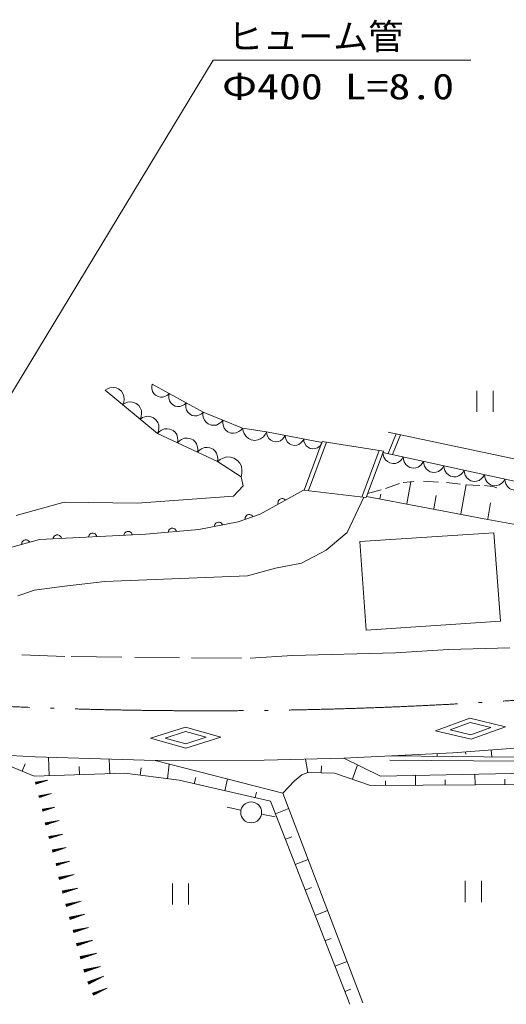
# Model space of a CAD drawing. Units: millimetres, scale not verified. Extents: x 11078 to 651078, y -105989 to 254011.
# Drawn here: x 298310 to 332966, y 110825 to 180930 of the extents above; entities that cross this region are included whole.
import ezdxf
from ezdxf.enums import TextEntityAlignment as Align

# ---------------------------------------------------------------- set-up
doc = ezdxf.new("R2010")
doc.units = ezdxf.units.MM
doc.header["$LTSCALE"] = 1000
doc.linetypes.add('LONG_DASHED_DOTTED', pattern=[15.25, 12, -1.5, 0.25, -1.5])
for name, color, linetype, lineweight in [('S-BGD', 7, 'Continuous', 13), ('S-BGD-HTXT', 6, 'Continuous', 13), ('S-BMK', 2, 'LONG_DASHED_DOTTED', 13)]:
    doc.layers.add(name, color=color, linetype=linetype, lineweight=lineweight)
doc.styles.add('ＭＳ ゴシック', font='')
doc.styles.get('ＭＳ ゴシック').set_extended_font_data('MS Gothic')

# ---------------------------------------------------------------- blocks, each defined once
blk = doc.blocks.new('BUHIN95')
at = {"color": 7, "linetype": 'Continuous', "lineweight": 13}
blk.add_lwpolyline([(-300, -15), (-279, 55), (-246, 115), (-192, 184), (-128, 223), (-59, 248), (34, 253), (105, 235), (173, 202), (235, 139), (274, 83), (300, 15)], dxfattribs=at)
blk = doc.blocks.new('BUHIN129')
at = {"color": 7, "linetype": 'Continuous', "lineweight": 13}
blk.add_lwpolyline([(-723, 159), (-706, -20), (-650, -180), (-544, -370), (-403, -492), (-245, -583), (-21, -632), (161, -615), (339, -563), (515, -435), (629, -312), (723, -159)], dxfattribs=at)
blk = doc.blocks.new('BUHIN130')
at = {"color": 7, "linetype": 'Continuous', "lineweight": 13}
blk.add_lwpolyline([(-663, 126), (-642, -36), (-587, -180), (-485, -350), (-355, -458), (-209, -537), (-3, -576), (162, -556), (323, -504), (480, -383), (581, -268), (663, -126)], dxfattribs=at)
blk = doc.blocks.new('BUHIN132')
at = {"color": 7, "linetype": 'Continuous', "lineweight": 13}
blk.add_lwpolyline([(-703, 284), (-716, 101), (-687, -70), (-612, -280), (-492, -427), (-348, -547), (-130, -635), (57, -649), (246, -627), (445, -528), (582, -423), (703, -284)], dxfattribs=at)
blk = doc.blocks.new('BUHIN133')
at = {"color": 7, "linetype": 'Continuous', "lineweight": 13}
blk.add_lwpolyline([(-603, 333), (-635, 169), (-627, 12), (-583, -186), (-490, -332), (-373, -455), (-186, -558), (-20, -592), (153, -592), (344, -525), (478, -445), (603, -333)], dxfattribs=at)
blk = doc.blocks.new('BUHIN134')
at = {"color": 7, "linetype": 'Continuous', "lineweight": 13}
blk.add_lwpolyline([(621, -513), (693, -332), (718, -149), (710, 88), (635, 275), (527, 442), (335, 602), (150, 676), (-48, 714), (-282, 677), (-454, 615), (-621, 513)], dxfattribs=at)
blk = doc.blocks.new('BUHIN135')
at = {"color": 7, "linetype": 'Continuous', "lineweight": 13}
blk.add_lwpolyline([(711, -333), (735, -145), (714, 34), (649, 256), (532, 414), (390, 546), (170, 649), (-23, 674), (-219, 662), (-431, 571), (-578, 470), (-711, 333)], dxfattribs=at)
blk = doc.blocks.new('BUHIN163')
at = {"color": 7, "linetype": 'Continuous', "lineweight": 13}
for p, q in [((-570, -111), (-80, 22)), ((196, 78), (-565, -128)), ((-559, -151), (466, 126)), ((209, 32), (-553, -175)), ((-351, -24), (-577, -85)), ((-546, -198), (-57, -65)), ((-314, -160), (-540, -221))]:
    blk.add_line(p, q, dxfattribs=at)
blk.add_lwpolyline([(-555, -247), (579, 157), (-603, -67)], close=True, dxfattribs=at)
blk = doc.blocks.new('BUHIN164')
at = {"color": 7, "linetype": 'Continuous', "lineweight": 13}
for p, q in [((-522, -102), (-74, 20)), ((180, 72), (-518, -118)), ((-512, -139), (427, 116)), ((192, 29), (-507, -160)), ((-322, -22), (-529, -78)), ((-501, -181), (-52, -60)), ((-288, -146), (-495, -203))]:
    blk.add_line(p, q, dxfattribs=at)
blk.add_lwpolyline([(-509, -226), (531, 144), (-553, -62)], close=True, dxfattribs=at)
blk = doc.blocks.new('BUHIN165')
at = {"color": 7, "linetype": 'Continuous', "lineweight": 13}
for p, q in [((-524, -91), (-73, 21)), ((181, 68), (-520, -107)), ((-515, -128), (430, 107)), ((192, 25), (-510, -150)), ((-322, -15), (-530, -67)), ((-504, -171), (-53, -59)), ((-291, -141), (-499, -192))]:
    blk.add_line(p, q, dxfattribs=at)
blk.add_lwpolyline([(-513, -216), (534, 133), (-554, -50)], close=True, dxfattribs=at)
blk = doc.blocks.new('BUHIN166')
at = {"color": 7, "linetype": 'Continuous', "lineweight": 13}
for p, q in [((-477, -83), (-67, 19)), ((165, 62), (-473, -97)), ((-468, -117), (391, 97)), ((175, 23), (-463, -136)), ((-293, -14), (-482, -61)), ((-458, -156), (-49, -53)), ((-264, -128), (-454, -175))]:
    blk.add_line(p, q, dxfattribs=at)
blk.add_lwpolyline([(-466, -196), (485, 121), (-504, -46)], close=True, dxfattribs=at)
blk = doc.blocks.new('BUHIN167')
at = {"color": 7, "linetype": 'Continuous', "lineweight": 13}
for p, q in [((-429, -75), (-60, 17)), ((148, 56), (-426, -88)), ((-421, -105), (351, 88)), ((157, 21), (-417, -123)), ((-264, -12), (-434, -55)), ((-413, -140), (-44, -48)), ((-238, -115), (-408, -157))]:
    blk.add_line(p, q, dxfattribs=at)
blk.add_lwpolyline([(-420, -177), (437, 109), (-454, -41)], close=True, dxfattribs=at)
blk = doc.blocks.new('BUHIN168')
at = {"color": 7, "linetype": 'Continuous', "lineweight": 13}
for p, q in [((-578, 750), (-578, -750)), ((574, -750), (574, 750))]:
    blk.add_line(p, q, dxfattribs=at)
blk = doc.blocks.new('BUHIN176')
at = {"color": 7, "linetype": 'Continuous', "lineweight": 13}
blk.add_circle((0, 0), 746, dxfattribs=at)

msp = doc.modelspace()

# ---------------------------------------------------------------- linework, layer by layer
at = {"layer": 'S-BGD'}
for p, q in [((311373, 152982), (307752, 154981)), ((304402, 154549), (308131, 151469)), ((314186, 151846), (311373, 152982)), ((308131, 151469), (312399, 149470)), ((315888, 151576), (314186, 151846)), ((319863, 150819), (315888, 151576)), ((338039, 148711), (324545, 151569)), ((325130, 151445), (324564, 150031)), ((318581, 147435), (319862, 150896)), ((320164, 150848), (318887, 147398)), ((319862, 150896), (324215, 150203)), ((325427, 151382), (324861, 149966)), ((322671, 146942), (323912, 150251)), ((324215, 150203), (322978, 146905)), ((335756, 147577), (324181, 150115)), ((312399, 149470), (314074, 148389)), ((314074, 148389), (314236, 147741)), ((325627, 147979), (326384, 148044)), ((325884, 146453), (326171, 148017)), ((327077, 148076), (328141, 148012)), ((328705, 147979), (329704, 147867)), ((314236, 147741), (313534, 147011)), ((315425, 145712), (318532, 147441)), ((318532, 147441), (322951, 146909)), ((323083, 147185), (324064, 147464)), ((324370, 147544), (325353, 147915)), ((329722, 145749), (330105, 147839)), ((330139, 147818), (331089, 147770)), ((331412, 147770), (332008, 147689)), ((332008, 147689), (332298, 147609)), ((301485, 146579), (298051, 145633)), ((306672, 146498), (301485, 146579)), ((313534, 147011), (306672, 146498)), ((322235, 145676), (322816, 146925)), ((323006, 146981), (327024, 146228)), ((323966, 146805), (324027, 147138)), ((327803, 146101), (327978, 147056)), ((331641, 145397), (331850, 146537)), ((327024, 146228), (331389, 145392)), ((311076, 144631), (313858, 145172)), ((313858, 145172), (315425, 145712)), ((321626, 144423), (322235, 145676)), ((331389, 145392), (337322, 144301)), ((307290, 144307), (311076, 144631)), ((320144, 143168), (321626, 144423)), ((297750, 143362), (299723, 143929)), ((299723, 143929), (307290, 144307)), ((322533, 143769), (332076, 144405)), ((322533, 143769), (322991, 137459)), ((332076, 144405), (332559, 138095)), ((318390, 142238), (320144, 143168)), ((314524, 141343), (316529, 141880)), ((316529, 141880), (318390, 142238)), ((301307, 140578), (304386, 140926)), ((304386, 140926), (314524, 141343)), ((298173, 139900), (299364, 140322)), ((299364, 140322), (301307, 140578)), ((332559, 138095), (322991, 137459)), ((325078, 135853), (328841, 136098)), ((328841, 136098), (333206, 136207)), ((298470, 135716), (301524, 135580)), ((301988, 135580), (305587, 135553)), ((306514, 135526), (309697, 135498)), ((310542, 135498), (314114, 135471)), ((314714, 135471), (317743, 135662)), ((317743, 135662), (325078, 135853)), ((327917, 130305), (330371, 131193)), ((330371, 131193), (332909, 130583)), ((307634, 129768), (310121, 130560)), ((310121, 130560), (312633, 129852)), ((330389, 130880), (328959, 130363)), ((330389, 130880), (331867, 130525)), ((331867, 130525), (330437, 130008)), ((332909, 130583), (330455, 129695)), ((310146, 129060), (307634, 129768)), ((310126, 130247), (308678, 129785)), ((308678, 129785), (310141, 129373)), ((310126, 130247), (311589, 129835)), ((311589, 129835), (310141, 129373)), ((312633, 129852), (310146, 129060)), ((330455, 129695), (327917, 130305)), ((328959, 130363), (330437, 130008)), ((329149, 128737), (340131, 129525)), ((292564, 128802), (299424, 128445)), ((299424, 128445), (307954, 128182)), ((300411, 127100), (300367, 128416)), ((315724, 128211), (321386, 128357)), ((321386, 128357), (329149, 128737)), ((324001, 127075), (321386, 128357)), ((324681, 128518), (333588, 128428)), ((325798, 128573), (325800, 128540)), ((328032, 128682), (328042, 128484)), ((330064, 128802), (330076, 128633)), ((331895, 128934), (331930, 128445)), ((299332, 127063), (297633, 127787)), ((298482, 127425), (298705, 127948)), ((302569, 127172), (302549, 127760)), ((304727, 127244), (304692, 128282)), ((306902, 127136), (306973, 127673)), ((307954, 128182), (315724, 128211)), ((307954, 128182), (317040, 125870)), ((308831, 126883), (308966, 127924)), ((318662, 128287), (318839, 127321)), ((319788, 127303), (319798, 127810)), ((322020, 126846), (322372, 127873)), ((333585, 128128), (324678, 128218)), ((305806, 127280), (299332, 127063)), ((307999, 126991), (305806, 127280)), ((309662, 126774), (307999, 126991)), ((310747, 126527), (310849, 126973)), ((317872, 126738), (318414, 127172)), ((318414, 127172), (318839, 127321)), ((318839, 127321), (320737, 127286)), ((320737, 127286), (323304, 126407)), ((340427, 127391), (324001, 127075)), ((326491, 126427), (326487, 127123)), ((330741, 126453), (330736, 127205)), ((316172, 125291), (309662, 126774)), ((312917, 126033), (313108, 126870)), ((317040, 125870), (317872, 126738)), ((323304, 126407), (340303, 126512)), ((324366, 126414), (324364, 126748)), ((328616, 126440), (328613, 126802)), ((332866, 126466), (332863, 126856)), ((315087, 125538), (315176, 125930)), ((317040, 125870), (322754, 110934)), ((314063, 124651), (313087, 124868)), ((321814, 110825), (316172, 125291)), ((315533, 124352), (316516, 124170)), ((316525, 124387), (317467, 124755)), ((317230, 122579), (317695, 122760)), ((317935, 120771), (318854, 121129)), ((318640, 118962), (319094, 119139)), ((319346, 117154), (320241, 117503)), ((320051, 115346), (320493, 115518)), ((320756, 113538), (321628, 113878)), ((303398, 112506), (303183, 112414)), ((303194, 112389), (303660, 112590)), ((303926, 112685), (303201, 112372)), ((303211, 112350), (304186, 112771)), ((303945, 112641), (303220, 112328)), ((303230, 112306), (303695, 112507)), ((303454, 112377), (303239, 112284)), ((303725, 111697), (303528, 111612)), ((303538, 111590), (303965, 111774)), ((304209, 111861), (303545, 111575)), ((303553, 111554), (304447, 111940)), ((304226, 111821), (303562, 111534)), ((303571, 111514), (303998, 111698)), ((303777, 111579), (303580, 111494)), ((321461, 111729), (321891, 111897))]:
    msp.add_line(p, q, dxfattribs=at)
for points in [[(314186, 151846), (314219, 151640), (314294, 151458), (314431, 151244), (314602, 151113), (314791, 151017), (315055, 150975), (315265, 151007), (315469, 151080), (315665, 151240), (315789, 151391), (315888, 151576)], [(314074, 148389), (314136, 148622), (314140, 148850), (314096, 149140), (313977, 149359), (313820, 149549), (313561, 149717), (313323, 149781), (313074, 149799), (312792, 149720), (312590, 149619), (312399, 149470)], [(316717, 146431), (316704, 146503), (316707, 146571), (316725, 146657), (316765, 146720), (316816, 146773), (316898, 146818), (316969, 146834), (317045, 146835), (317128, 146805), (317188, 146772), (317241, 146722)], [(312173, 144844), (312183, 144917), (312207, 144981), (312251, 145057), (312308, 145105), (312374, 145139), (312465, 145156), (312538, 145149), (312610, 145126), (312680, 145073), (312726, 145022), (312762, 144959)], [(314358, 145344), (314358, 145417), (314373, 145484), (314406, 145565), (314456, 145621), (314516, 145664), (314604, 145694), (314678, 145697), (314752, 145684), (314829, 145641), (314882, 145598), (314925, 145540)], [(308884, 144444), (308902, 144515), (308933, 144576), (308984, 144647), (309047, 144688), (309115, 144715), (309208, 144723), (309280, 144708), (309349, 144678), (309413, 144617), (309454, 144562), (309482, 144495)], [(298448, 143562), (298452, 143635), (298471, 143702), (298507, 143781), (298561, 143834), (298622, 143873), (298712, 143899), (298785, 143898), (298859, 143882), (298933, 143835), (298984, 143788), (299025, 143728)]]:
    msp.add_lwpolyline(points, dxfattribs=at)
for points in [[(303228, 112257), (304293, 112818), (303155, 112427)], [(303570, 111468), (304546, 111983), (303502, 111625)]]:
    msp.add_lwpolyline(points, close=True, dxfattribs=at)
at = {"layer": 'S-BGD-HTXT'}
for p, q in [((287414, 137283), (312088, 178058)), ((312088, 178058), (330442, 178058))]:
    msp.add_line(p, q, dxfattribs=at)
at = {"layer": 'S-BMK'}
msp.add_arc((311571, 458146), 326422, 257.65741, 274.98093, dxfattribs=at)

# ---------------------------------------------------------------- block references
at = {"layer": 'S-BGD'}
for name, p in [('BUHIN133', (308356, 154648)), ('BUHIN134', (305024, 154035)), ('BUHIN133', (309562, 153981)), ('BUHIN168', (331454, 153762)), ('BUHIN134', (306267, 153009)), ('BUHIN133', (310769, 153315)), ('BUHIN132', (312076, 152698)), ('BUHIN134', (307509, 151982)), ('BUHIN132', (313483, 152130)), ('BUHIN135', (308842, 151136)), ('BUHIN130', (316550, 151450)), ('BUHIN135', (310265, 150469)), ('BUHIN130', (317875, 151198)), ('BUHIN130', (319200, 150945)), ('BUHIN135', (311688, 149803)), ('BUHIN129', (324905, 149957)), ('BUHIN129', (326352, 149639)), ('BUHIN129', (327798, 149322)), ('BUHIN129', (329245, 149005)), ('BUHIN129', (330692, 148688)), ('BUHIN129', (332139, 148370)), ('BUHIN129', (333585, 148053)), ('BUHIN95', (306029, 144244)), ('BUHIN95', (300984, 143992)), ('BUHIN95', (303506, 144118)), ('BUHIN167', (299879, 126685)), ('BUHIN167', (300133, 125720)), ('BUHIN167', (300386, 124755)), ('BUHIN176', (314796, 124489)), ('BUHIN166', (300640, 123789)), ('BUHIN166', (300893, 122824)), ('BUHIN166', (301147, 121858)), ('BUHIN166', (301401, 120893)), ('BUHIN165', (301654, 119928)), ('BUHIN168', (309768, 118688)), ('BUHIN168', (330619, 118858)), ('BUHIN165', (301908, 118962)), ('BUHIN164', (302159, 118023)), ('BUHIN164', (302416, 117090)), ('BUHIN164', (302683, 116160)), ('BUHIN163', (302951, 115229)), ('BUHIN163', (303218, 114299)), ('BUHIN163', (303485, 113368))]:
    msp.add_blockref(name, p, dxfattribs=at)

# ---------------------------------------------------------------- texts
at = {"layer": 'S-BGD-HTXT', "style": 'ＭＳ ゴシック'}
msp.add_text('ヒューム管', height=1833, dxfattribs=at).set_placement((313133, 178267), align=Align.BOTTOM_LEFT)
at = {"layer": 'S-BGD-HTXT', "style": 'ＭＳ ゴシック', "width": 1.25}
msp.add_text('Φ400 L=8.0', height=1833, dxfattribs=at).set_placement((312715, 174712), align=Align.BOTTOM_LEFT)

doc.saveas('drawing.dxf')
